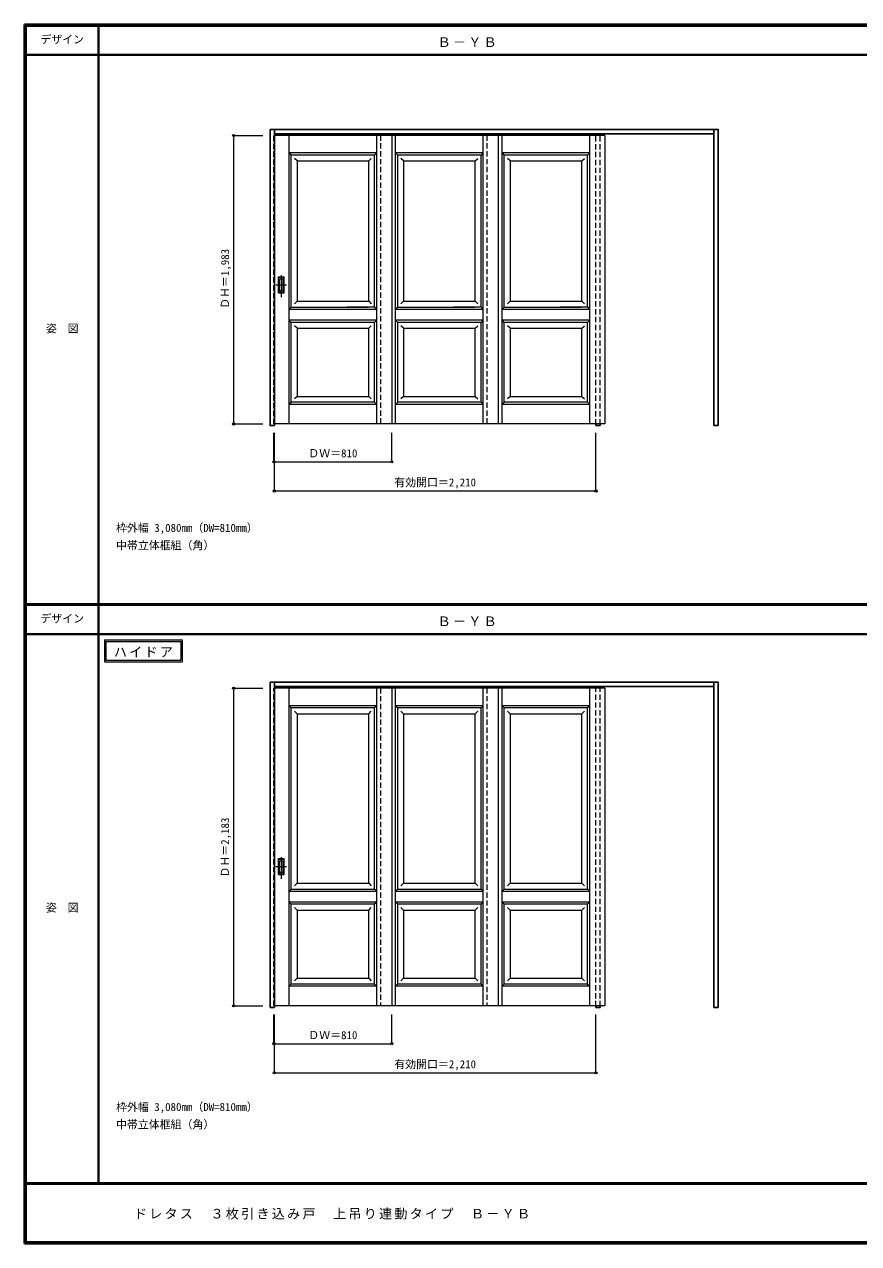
# Model space of a CAD drawing. Units: millimetres, scale not verified. Extents: x -6000 to 5700, y -4307 to 4175.
# Drawn here: x -6000 to -267, y -4205 to 4175 of the extents above; entities that cross this region are included whole.
import ezdxf
from ezdxf.enums import TextEntityAlignment as Align

# ---------------------------------------------------------------- set-up
doc = ezdxf.new("R2010")
doc.units = ezdxf.units.MM
doc.header["$LTSCALE"] = 30
doc.header["$PDMODE"] = 32
doc.header["$PDSIZE"] = 15
doc.linetypes.add('CHAIN1', pattern=[8, 5, -1, 1, -1])
doc.linetypes.add('DASHED1', pattern=[1.8, 1.2, -0.6])
for name, color, linetype, lineweight in [('0-2_扉', 7, 'Continuous', 18), ('0-4_枠', 3, 'Continuous', 25), ('0-6_引手', 7, 'Continuous', 18), ('0-A_文字', 7, 'Continuous', 18), ('0-B_寸法', 4, 'Continuous', 9), ('F-1_枠', 6, 'Continuous', 40)]:
    doc.layers.add(name, color=color, linetype=linetype, lineweight=lineweight)
doc.layers.add('F-A_文字', color=7, linetype='Continuous')
doc.styles.add('ＭＳ ゴシック', font='')
doc.styles.get('ＭＳ ゴシック').set_extended_font_data('MS Gothic')

msp = doc.modelspace()

# ---------------------------------------------------------------- linework, layer by layer
at = {"layer": '0-2_扉', "color": 4, "linetype": 'DASHED1', "lineweight": 9}
for p, q in [((-4285, 3411.5), (-4282, 3411.5)), ((-4285, 1428.5), (-4285, 3411.5)), ((-3553, 3411.5), (-3553, 1428.5)), ((-3475, 3411.5), (-3475, 3407.5)), ((-3475, 3411.5), (-3475, 3407.5)), ((-2821, 3411.5), (-2821, 1428.5)), ((-2821, 3411.5), (-2821, 1428.5)), ((-2743, 3411.5), (-2743, 3407.5)), ((-2743, 3411.5), (-2743, 3407.5)), ((-2743, 3411.5), (-2743, 3407.5)), ((-2011, 3411.5), (-2011, 3407.5)), ((-2011, 3411.5), (-2011, 3407.5)), ((-2011, 3411.5), (-2011, 3407.5)), ((-4282, 1428.5), (-4285, 1428.5)), ((-4285, -387.75), (-4282, -387.75)), ((-4285, -2570.75), (-4285, -387.75)), ((-3553, -387.75), (-3553, -2570.75)), ((-3475, -387.75), (-3475, -391.75)), ((-3475, -387.75), (-3475, -391.75)), ((-2821, -387.75), (-2821, -2570.75)), ((-2821, -387.75), (-2821, -2570.75)), ((-2743, -387.75), (-2743, -391.75)), ((-2743, -387.75), (-2743, -391.75)), ((-2743, -387.75), (-2743, -391.75)), ((-2011, -387.75), (-2011, -391.75)), ((-2011, -387.75), (-2011, -391.75)), ((-2011, -387.75), (-2011, -391.75)), ((-4282, -2570.75), (-4285, -2570.75))]:
    msp.add_line(p, q, dxfattribs=at)
at = {"layer": '0-2_扉'}
for p, q in [((-3475, 3411.5), (-4282, 3411.5)), ((-4181.5, 1428.5), (-4181.5, 3411.5)), ((-3578.5, 1428.5), (-3578.5, 3411.5)), ((-2743, 3411.5), (-3550, 3411.5)), ((-3475, 3411.5), (-3475, 1428.5)), ((-3449.5, 1428.5), (-3449.5, 3411.5)), ((-2846.5, 1428.5), (-2846.5, 3411.5)), ((-2011, 3411.5), (-2818, 3411.5)), ((-2743, 3411.5), (-2743, 1428.5)), ((-2717.5, 1428.5), (-2717.5, 3411.5)), ((-2114.5, 1428.5), (-2114.5, 3411.5)), ((-2011, 3411.5), (-2011, 1428.5)), ((-4166.5, 2231.5), (-4166.5, 3276.5)), ((-3593.5, 3276.5), (-4166.5, 3276.5)), ((-3578.5, 3291.5), (-3593.5, 3276.5)), ((-3593.5, 2362.74), (-3593.5, 3276.5)), ((-3434.5, 2231.5), (-3434.5, 3276.5)), ((-2861.5, 3276.5), (-3434.5, 3276.5)), ((-2846.5, 3291.5), (-2861.5, 3276.5)), ((-2861.5, 2362.74), (-2861.5, 3276.5)), ((-2702.5, 2231.5), (-2702.5, 3276.5)), ((-2129.5, 3276.5), (-2702.5, 3276.5)), ((-2114.5, 3291.5), (-2129.5, 3276.5)), ((-2129.5, 2362.74), (-2129.5, 3276.5)), ((-4126.5, 3236.5), (-4144.18, 3254.18)), ((-4126.5, 3236.5), (-3633.5, 3236.5)), ((-4126.5, 3236.5), (-4126.5, 2271.5)), ((-3633.54, 3236.5), (-3615.86, 3254.18)), ((-3633.5, 2271.5), (-3633.5, 3236.5)), ((-3394.5, 3236.5), (-3412.18, 3254.18)), ((-3394.5, 3236.5), (-2901.5, 3236.5)), ((-3394.5, 3236.5), (-3394.5, 2271.5)), ((-2901.54, 3236.5), (-2883.86, 3254.18)), ((-2901.5, 2271.5), (-2901.5, 3236.5)), ((-2662.5, 3236.5), (-2680.18, 3254.18)), ((-2662.5, 3236.5), (-2169.5, 3236.5)), ((-2662.5, 3236.5), (-2662.5, 2271.5)), ((-2169.54, 3236.5), (-2151.86, 3254.18)), ((-2169.5, 2271.5), (-2169.5, 3236.5)), ((-3593.69, 3093.5), (-3593.5, 3093.5)), ((-2861.69, 3093.5), (-2861.5, 3093.5)), ((-2129.69, 3093.5), (-2129.5, 3093.5)), ((-3593.5, 2231.5), (-3593.5, 2373.55)), ((-2861.5, 2231.5), (-2861.5, 2373.55)), ((-2129.5, 2231.5), (-2129.5, 2373.55)), ((-4126.5, 2271.5), (-4144.18, 2253.82)), ((-4126.5, 2271.5), (-3633.5, 2271.5)), ((-3633.5, 2271.5), (-3615.82, 2253.82)), ((-3394.5, 2271.5), (-3412.18, 2253.82)), ((-3394.5, 2271.5), (-2901.5, 2271.5)), ((-2901.5, 2271.5), (-2883.82, 2253.82)), ((-2662.5, 2271.5), (-2680.18, 2253.82)), ((-2662.5, 2271.5), (-2169.5, 2271.5)), ((-2169.5, 2271.5), (-2151.82, 2253.82)), ((-4166.5, 2231.5), (-3638.5, 2231.5)), ((-3593.5, 2231.5), (-3782.5, 2231.5)), ((-3578.5, 2216.5), (-3593.5, 2231.5)), ((-3434.5, 2231.5), (-2906.5, 2231.5)), ((-2861.5, 2231.5), (-3050.5, 2231.5)), ((-2846.5, 2216.5), (-2861.5, 2231.5)), ((-2702.5, 2231.5), (-2174.5, 2231.5)), ((-2129.5, 2231.5), (-2318.5, 2231.5)), ((-2114.5, 2216.5), (-2129.5, 2231.5)), ((-3578.5, 2141.5), (-4181.5, 2141.5)), ((-4166.5, 1578.5), (-4166.5, 2126.5)), ((-4126.5, 2086.5), (-4144.18, 2104.18)), ((-3633.54, 2086.5), (-3615.86, 2104.18)), ((-3578.5, 2141.5), (-3593.5, 2126.5)), ((-3593.5, 1578.5), (-3593.5, 2126.5)), ((-2846.5, 2141.5), (-3449.5, 2141.5)), ((-3434.5, 1578.5), (-3434.5, 2126.5)), ((-3394.5, 2086.5), (-3412.18, 2104.18)), ((-2901.54, 2086.5), (-2883.86, 2104.18)), ((-2846.5, 2141.5), (-2861.5, 2126.5)), ((-2861.5, 1578.5), (-2861.5, 2126.5)), ((-2114.5, 2141.5), (-2717.5, 2141.5)), ((-2702.5, 1578.5), (-2702.5, 2126.5)), ((-2662.5, 2086.5), (-2680.18, 2104.18)), ((-2169.54, 2086.5), (-2151.86, 2104.18)), ((-2114.5, 2141.5), (-2129.5, 2126.5)), ((-2129.5, 1578.5), (-2129.5, 2126.5)), ((-4126.5, 2086.5), (-3633.5, 2086.5)), ((-4126.5, 2086.5), (-4126.5, 1618.5)), ((-3633.5, 1618.5), (-3633.5, 2086.5)), ((-3394.5, 2086.5), (-2901.5, 2086.5)), ((-3394.5, 2086.5), (-3394.5, 1618.5)), ((-2901.5, 1618.5), (-2901.5, 2086.5)), ((-2662.5, 2086.5), (-2169.5, 2086.5)), ((-2662.5, 2086.5), (-2662.5, 1618.5)), ((-2169.5, 1618.5), (-2169.5, 2086.5)), ((-4126.5, 1618.5), (-4144.18, 1600.82)), ((-4126.5, 1618.5), (-3633.5, 1618.5)), ((-3633.5, 1618.5), (-3633.5, 1619.93)), ((-3633.5, 1618.5), (-3615.82, 1600.82)), ((-3394.5, 1618.5), (-3412.18, 1600.82)), ((-3394.5, 1618.5), (-2901.5, 1618.5)), ((-2901.5, 1618.5), (-2901.5, 1619.93)), ((-2901.5, 1618.5), (-2883.82, 1600.82)), ((-2662.5, 1618.5), (-2680.18, 1600.82)), ((-2662.5, 1618.5), (-2169.5, 1618.5)), ((-2169.5, 1618.5), (-2169.5, 1619.93)), ((-2169.5, 1618.5), (-2151.82, 1600.82)), ((-3578.5, 1563.5), (-4181.5, 1563.5)), ((-3593.5, 1578.5), (-3578.5, 1563.5)), ((-2846.5, 1563.5), (-3449.5, 1563.5)), ((-2861.5, 1578.5), (-2846.5, 1563.5)), ((-2114.5, 1563.5), (-2717.5, 1563.5)), ((-2129.5, 1578.5), (-2114.5, 1563.5)), ((-3475, 1428.5), (-4282, 1428.5)), ((-2743, 1428.5), (-3550, 1428.5)), ((-2011, 1428.5), (-2818, 1428.5)), ((-3475, -387.75), (-4282, -387.75)), ((-4181.5, -2570.75), (-4181.5, -387.75)), ((-3578.5, -2570.75), (-3578.5, -387.75)), ((-2743, -387.75), (-3550, -387.75)), ((-3475, -387.75), (-3475, -2570.75)), ((-3449.5, -2570.75), (-3449.5, -387.75)), ((-2846.5, -2570.75), (-2846.5, -387.75)), ((-2011, -387.75), (-2818, -387.75)), ((-2743, -387.75), (-2743, -2570.75)), ((-2717.5, -2570.75), (-2717.5, -387.75)), ((-2114.5, -2570.75), (-2114.5, -387.75)), ((-2011, -387.75), (-2011, -2570.75)), ((-3593.5, -522.75), (-4166.5, -522.75)), ((-4166.5, -1767.75), (-4166.5, -522.75)), ((-4126.5, -562.75), (-4144.18, -545.07)), ((-4126.5, -562.75), (-3633.5, -562.75)), ((-4126.5, -562.75), (-4126.5, -1727.75)), ((-3633.54, -562.75), (-3615.86, -545.07)), ((-3633.5, -1727.75), (-3633.5, -562.75)), ((-3578.5, -507.75), (-3593.5, -522.75)), ((-3593.5, -1767.75), (-3593.5, -522.75)), ((-2861.5, -522.75), (-3434.5, -522.75)), ((-3434.5, -1767.75), (-3434.5, -522.75)), ((-3394.5, -562.75), (-3412.18, -545.07)), ((-3394.5, -562.75), (-2901.5, -562.75)), ((-3394.5, -562.75), (-3394.5, -1727.75)), ((-2901.54, -562.75), (-2883.86, -545.07)), ((-2901.5, -1727.75), (-2901.5, -562.75)), ((-2846.5, -507.75), (-2861.5, -522.75)), ((-2861.5, -1767.75), (-2861.5, -522.75)), ((-2129.5, -522.75), (-2702.5, -522.75)), ((-2702.5, -1767.75), (-2702.5, -522.75)), ((-2662.5, -562.75), (-2680.18, -545.07)), ((-2662.5, -562.75), (-2169.5, -562.75)), ((-2662.5, -562.75), (-2662.5, -1727.75)), ((-2169.54, -562.75), (-2151.86, -545.07)), ((-2169.5, -1727.75), (-2169.5, -562.75)), ((-2114.5, -507.75), (-2129.5, -522.75)), ((-2129.5, -1767.75), (-2129.5, -522.75)), ((-3593.69, -705.75), (-3593.5, -705.75)), ((-2861.69, -705.75), (-2861.5, -705.75)), ((-2129.69, -705.75), (-2129.5, -705.75)), ((-4126.5, -1727.75), (-4144.18, -1745.43)), ((-4126.5, -1727.75), (-3633.5, -1727.75)), ((-3633.5, -1727.75), (-3615.82, -1745.43)), ((-3394.5, -1727.75), (-3412.18, -1745.43)), ((-3394.5, -1727.75), (-2901.5, -1727.75)), ((-2901.5, -1727.75), (-2883.82, -1745.43)), ((-2662.5, -1727.75), (-2680.18, -1745.43)), ((-2662.5, -1727.75), (-2169.5, -1727.75)), ((-2169.5, -1727.75), (-2151.82, -1745.43)), ((-4166.5, -1767.75), (-3593.5, -1767.75)), ((-3578.5, -1782.75), (-3593.5, -1767.75)), ((-3434.5, -1767.75), (-2861.5, -1767.75)), ((-2846.5, -1782.75), (-2861.5, -1767.75)), ((-2702.5, -1767.75), (-2129.5, -1767.75)), ((-2114.5, -1782.75), (-2129.5, -1767.75)), ((-3578.5, -1857.75), (-4181.5, -1857.75)), ((-4166.5, -2420.75), (-4166.5, -1872.75)), ((-4126.5, -1912.75), (-4144.18, -1895.07)), ((-4126.5, -1912.75), (-3633.5, -1912.75)), ((-4126.5, -1912.75), (-4126.5, -2380.75)), ((-3633.54, -1912.75), (-3615.86, -1895.07)), ((-3633.5, -2380.75), (-3633.5, -1912.75)), ((-3578.5, -1857.75), (-3593.5, -1872.75)), ((-3593.5, -2420.75), (-3593.5, -1872.75)), ((-2846.5, -1857.75), (-3449.5, -1857.75)), ((-3434.5, -2420.75), (-3434.5, -1872.75)), ((-3394.5, -1912.75), (-3412.18, -1895.07)), ((-3394.5, -1912.75), (-2901.5, -1912.75)), ((-3394.5, -1912.75), (-3394.5, -2380.75)), ((-2901.54, -1912.75), (-2883.86, -1895.07)), ((-2901.5, -2380.75), (-2901.5, -1912.75)), ((-2846.5, -1857.75), (-2861.5, -1872.75)), ((-2861.5, -2420.75), (-2861.5, -1872.75)), ((-2114.5, -1857.75), (-2717.5, -1857.75)), ((-2702.5, -2420.75), (-2702.5, -1872.75)), ((-2662.5, -1912.75), (-2680.18, -1895.07)), ((-2662.5, -1912.75), (-2169.5, -1912.75)), ((-2662.5, -1912.75), (-2662.5, -2380.75)), ((-2169.54, -1912.75), (-2151.86, -1895.07)), ((-2169.5, -2380.75), (-2169.5, -1912.75)), ((-2114.5, -1857.75), (-2129.5, -1872.75)), ((-2129.5, -2420.75), (-2129.5, -1872.75)), ((-4126.5, -2380.75), (-4144.18, -2398.43)), ((-4126.5, -2380.75), (-3633.5, -2380.75)), ((-3633.5, -2380.75), (-3633.5, -2379.32)), ((-3633.5, -2380.75), (-3615.82, -2398.43)), ((-3593.5, -2420.75), (-3578.5, -2435.75)), ((-3394.5, -2380.75), (-3412.18, -2398.43)), ((-3394.5, -2380.75), (-2901.5, -2380.75)), ((-2901.5, -2380.75), (-2901.5, -2379.32)), ((-2901.5, -2380.75), (-2883.82, -2398.43)), ((-2861.5, -2420.75), (-2846.5, -2435.75)), ((-2662.5, -2380.75), (-2680.18, -2398.43)), ((-2662.5, -2380.75), (-2169.5, -2380.75)), ((-2169.5, -2380.75), (-2169.5, -2379.32)), ((-2169.5, -2380.75), (-2151.82, -2398.43)), ((-2129.5, -2420.75), (-2114.5, -2435.75)), ((-3578.5, -2435.75), (-4181.5, -2435.75)), ((-2846.5, -2435.75), (-3449.5, -2435.75)), ((-2114.5, -2435.75), (-2717.5, -2435.75)), ((-3475, -2570.75), (-4282, -2570.75)), ((-2743, -2570.75), (-3550, -2570.75)), ((-2011, -2570.75), (-2818, -2570.75))]:
    msp.add_line(p, q, dxfattribs=at)
for points in [[(-3578.5, 3291.5), (-4181.5, 3291.5), (-4166.5, 3276.5)], [(-2846.5, 3291.5), (-3449.5, 3291.5), (-3434.5, 3276.5)], [(-2114.5, 3291.5), (-2717.5, 3291.5), (-2702.5, 3276.5)], [(-4166.5, 2231.5), (-4181.5, 2216.5), (-3578.5, 2216.5)], [(-3434.5, 2231.5), (-3449.5, 2216.5), (-2846.5, 2216.5)], [(-2702.5, 2231.5), (-2717.5, 2216.5), (-2114.5, 2216.5)], [(-3593.5, 2126.5), (-4166.5, 2126.5), (-4181.5, 2141.5)], [(-2861.5, 2126.5), (-3434.5, 2126.5), (-3449.5, 2141.5)], [(-2129.5, 2126.5), (-2702.5, 2126.5), (-2717.5, 2141.5)], [(-3593.5, 1578.5), (-4166.5, 1578.5), (-4181.5, 1563.5)], [(-2861.5, 1578.5), (-3434.5, 1578.5), (-3449.5, 1563.5)], [(-2129.5, 1578.5), (-2702.5, 1578.5), (-2717.5, 1563.5)], [(-3578.5, -507.75), (-4181.5, -507.75), (-4166.5, -522.75)], [(-2846.5, -507.75), (-3449.5, -507.75), (-3434.5, -522.75)], [(-2114.5, -507.75), (-2717.5, -507.75), (-2702.5, -522.75)], [(-4166.5, -1767.75), (-4181.5, -1782.75), (-3578.5, -1782.75)], [(-3434.5, -1767.75), (-3449.5, -1782.75), (-2846.5, -1782.75)], [(-2702.5, -1767.75), (-2717.5, -1782.75), (-2114.5, -1782.75)], [(-3593.5, -1872.75), (-4166.5, -1872.75), (-4181.5, -1857.75)], [(-2861.5, -1872.75), (-3434.5, -1872.75), (-3449.5, -1857.75)], [(-2129.5, -1872.75), (-2702.5, -1872.75), (-2717.5, -1857.75)], [(-3593.5, -2420.75), (-4166.5, -2420.75), (-4181.5, -2435.75)], [(-2861.5, -2420.75), (-3434.5, -2420.75), (-3449.5, -2435.75)], [(-2129.5, -2420.75), (-2702.5, -2420.75), (-2717.5, -2435.75)]]:
    msp.add_lwpolyline(points, dxfattribs=at)
at = {"layer": '0-4_枠'}
for p, q in [((-4282, 1418), (-4282, 3453)), ((-1262, 1418), (-1262, 3453)), ((-4282, 3423), (-1262, 3423)), ((-2072, 1428.5), (-2072, 1418)), ((-2042, 1428.5), (-2042, 1418)), ((-2072, 1418), (-2042, 1418)), ((-1232, 1418), (-1262, 1418)), ((-4312, -2581.25), (-4312, -346.25)), ((-4282, -2581.25), (-4282, -346.25)), ((-4282, -376.25), (-1262, -376.25)), ((-1262, -2581.25), (-1262, -346.25)), ((-4282, -2581.25), (-4312, -2581.25)), ((-2072, -2570.75), (-2072, -2581.25)), ((-2072, -2581.25), (-2042, -2581.25)), ((-2042, -2570.75), (-2042, -2581.25)), ((-1232, -2581.25), (-1262, -2581.25))]:
    msp.add_line(p, q, dxfattribs=at)
at = {"layer": '0-4_枠', "color": 4, "linetype": 'DASHED1', "lineweight": 9}
for p, q in [((-2072, 1426), (-2072, 3423)), ((-2042, 1426), (-2042, 3423)), ((-2072, -2573.25), (-2072, -376.25)), ((-2042, -2573.25), (-2042, -376.25))]:
    msp.add_line(p, q, dxfattribs=at)
at = {"layer": '0-4_枠'}
for points in [[(-4282, 1418), (-4312, 1418), (-4312, 3453)], [(-4312, 3453), (-1232, 3453), (-1232, 1418)], [(-4312, -346.25), (-1232, -346.25), (-1232, -2581.25)]]:
    msp.add_lwpolyline(points, dxfattribs=at)
at = {"layer": '0-6_引手'}
for p, q in [((-4253, 2441), (-4215, 2441)), ((-4253, 2331), (-4253, 2441)), ((-4215, 2331), (-4215, 2441)), ((-4246.5, 2425), (-4221.5, 2425)), ((-4246.5, 2347), (-4246.5, 2425)), ((-4246.5, 2347), (-4221.5, 2347)), ((-4221.5, 2347), (-4221.5, 2425)), ((-4253, 2331), (-4215, 2331)), ((-4253, -1558.25), (-4215, -1558.25)), ((-4253, -1668.25), (-4253, -1558.25)), ((-4246.5, -1574.25), (-4221.5, -1574.25)), ((-4246.5, -1652.25), (-4246.5, -1574.25)), ((-4221.5, -1652.25), (-4221.5, -1574.25)), ((-4215, -1668.25), (-4215, -1558.25)), ((-4253, -1668.25), (-4215, -1668.25)), ((-4246.5, -1652.25), (-4221.5, -1652.25))]:
    msp.add_line(p, q, dxfattribs=at)
at = {"layer": '0-6_引手', "linetype": 'CHAIN1'}
for p, q in [((-4234, 2300.77), (-4234, 2471.62)), ((-4272.07, 2386), (-4199.56, 2386)), ((-4234, -1698.48), (-4234, -1527.63)), ((-4272.07, -1613.25), (-4199.56, -1613.25))]:
    msp.add_line(p, q, dxfattribs=at)
at = {"layer": '0-6_引手', "linetype": 'DASHED1'}
for p, q in [((-4218, 2335), (-4218, 2437)), ((-4250, 2335), (-4218, 2335)), ((-4218, -1664.25), (-4218, -1562.25)), ((-4250, -1664.25), (-4218, -1664.25))]:
    msp.add_line(p, q, dxfattribs=at)
for points in [[(-4250, 2335), (-4250, 2437), (-4218, 2437)], [(-4250, -1664.25), (-4250, -1562.25), (-4218, -1562.25)]]:
    msp.add_lwpolyline(points, dxfattribs=at)
at = {"layer": '0-A_文字'}
for p, q in [((-5450, -55.5), (-5450, -205.5)), ((-5440, -65.5), (-4925.67, -65.5)), ((-4925.67, -65.5), (-4925.67, -195.5)), ((-5450, -205.5), (-4915.67, -205.5))]:
    msp.add_line(p, q, dxfattribs=at)
for points in [[(-5450, -55.5), (-4915.67, -55.5), (-4915.67, -205.5)], [(-5440, -65.5), (-5440, -195.5), (-4925.67, -195.5)]]:
    msp.add_lwpolyline(points, dxfattribs=at)
at = {"layer": '0-B_寸法'}
for p, q in [((-4562, 3411.5), (-4562, 1428.5)), ((-4562, 3411.5), (-4362, 3411.5)), ((-4562, 1428.5), (-4362, 1428.5)), ((-4285, 1168), (-4285, 1368)), ((-4282, 968), (-4282, 1368)), ((-3475, 1168), (-3475, 1368)), ((-2072, 968), (-2072, 1368)), ((-4285, 1168), (-3475, 1168)), ((-4282, 968), (-2072, 968)), ((-4562, -387.75), (-4362, -387.75)), ((-4562, -387.75), (-4562, -2570.75)), ((-4562, -2570.75), (-4362, -2570.75)), ((-4285, -2831.25), (-4285, -2631.25)), ((-4282, -3031.25), (-4282, -2631.25)), ((-3475, -2831.25), (-3475, -2631.25)), ((-2072, -3031.25), (-2072, -2631.25)), ((-4285, -2831.25), (-3475, -2831.25)), ((-4282, -3031.25), (-2072, -3031.25))]:
    msp.add_line(p, q, dxfattribs=at)
at = {"layer": '0-B_寸法', "color": 7}
for p in [(-4562, 3411.5), (-4562, 1428.5), (-4285, 1168), (-3475, 1168), (-4282, 968), (-2072, 968), (-4562, -387.75), (-4562, -2570.75), (-4285, -2831.25), (-3475, -2831.25), (-4282, -3031.25), (-2072, -3031.25)]:
    msp.add_point(p, dxfattribs=at)
at = {"layer": 'F-1_枠'}
for p, q in [((-6000, 4175), (5700, 4175)), ((-6000, 4175), (-6000, -4205)), ((-6000, 4170), (5700, 4170)), ((-6000, 4165), (5700, 4165)), ((-5995, 4175), (-5995, -4205)), ((-5990, 4175), (-5990, -4205)), ((-5490, 4175), (-5490, -3790)), ((-6000, 3965), (5700, 3965)), ((-6000, 190.5), (5700, 190.5)), ((-6000, 187.5), (5700, 187.5)), ((-6000, 184.5), (5700, 184.5)), ((-6000, -15.5), (5700, -15.5)), ((5700, -3790), (-6000, -3790)), ((5700, -3795), (-6000, -3795)), ((5700, -4195), (-6000, -4195)), ((5700, -4200), (-6000, -4200)), ((5700, -4205), (-6000, -4205))]:
    msp.add_line(p, q, dxfattribs=at)

# ---------------------------------------------------------------- texts
at = {"layer": '0-A_文字', "style": 'ＭＳ ゴシック'}
for s, p in [('枠外幅 3,080mm（DW=810mm）', (-5370, 670.5)), ('中帯立体框組（角）', (-5370, 550.5)), ('枠外幅 3,080mm（DW=810mm）', (-5370, -3310)), ('中帯立体框組（角）', (-5370, -3430))]:
    msp.add_text(s, height=54.99, dxfattribs=at).set_placement(p, align=Align.BOTTOM_LEFT)
at = {"layer": '0-A_文字', "char_height": 65.98, "attachment_point": 7, "style": 'ＭＳ ゴシック'}
for s, insert in [('\\T1.17;Ｂ－ＹＢ', (-3160, 4020)), ('\\T1.17;Ｂ－ＹＢ', (-3160, 39.5)), ('\\T1.17;ハイドア', (-5385.34, -175.5))]:
    msp.add_mtext(s, dxfattribs=dict(at, insert=insert))
at = {"layer": '0-B_寸法', "color": 7, "style": 'ＭＳ ゴシック'}
for s, p in [('ＤＨ＝1,983', (-4577, 2219.75)), ('ＤＨ＝2,183', (-4577, -1688.75))]:
    msp.add_text(s, height=54.99, rotation=90, dxfattribs=at).set_placement(p, align=Align.BOTTOM_LEFT)
for s, p in [('ＤＷ＝810', (-4048.75, 1183)), ('有効開口＝2,210', (-3458.25, 983)), ('ＤＷ＝810', (-4048.75, -2816.25)), ('有効開口＝2,210', (-3458.25, -3016.25))]:
    msp.add_text(s, height=54.99, dxfattribs=at).set_placement(p, align=Align.BOTTOM_LEFT)
at = {"layer": 'F-A_文字', "style": 'ＭＳ ゴシック'}
for s, p in [('デザイン', (-5890, 4027.5)), ('姿\u3000図', (-5852.5, 2040.25)), ('デザイン', (-5890, 47)), ('姿\u3000図', (-5852.5, -1940.25))]:
    msp.add_text(s, height=54.99, dxfattribs=at).set_placement(p, align=Align.BOTTOM_LEFT)
at = {"layer": 'F-A_文字', "insert": (-5247.55, -4040), "char_height": 65.98, "attachment_point": 7, "style": 'ＭＳ ゴシック'}
msp.add_mtext('\\T1.17;ドレタス\u3000３枚引き込み戸\u3000上吊り連動タイプ\u3000Ｂ－ＹＢ', dxfattribs=at)

doc.saveas('drawing.dxf')
